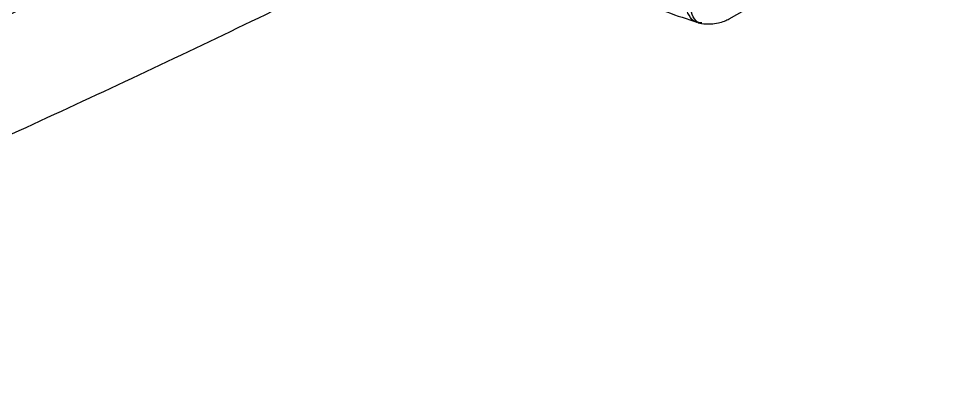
# Model space of a CAD drawing. Extents: x 17.3 to 113.1, y 4.8 to 84.5.
# Drawn here: x 25.37 to 27.828, y 5.955 to 6.931 of the extents above; entities that cross this region are included whole.
import ezdxf

# ---------------------------------------------------------------- set-up
doc = ezdxf.new("R2010")
doc.units = 0
doc.header["$MEASUREMENT"] = 0
doc.layers.add('OBJECT', color=7, linetype='CONTINUOUS')

msp = doc.modelspace()

# ---------------------------------------------------------------- linework, layer by layer
at = {"layer": 'OBJECT'}
for p, q in [((27.2385, 6.9305), (27.3251, 6.9805)), ((27.1574, 6.9202), (27.166, 6.9183))]:
    msp.add_line(p, q, dxfattribs=at)
for points, knots in [([(24.4708, 6.5476), (24.554, 6.5843), (24.7086, 6.6526), (24.9212, 6.7481), (25.0977, 6.8281), (25.2413, 6.8938), (25.3638, 6.9502), (25.4776, 7.003), (25.661, 7.0885), (25.9133, 7.2076), (26.2165, 7.3533), (26.5005, 7.492), (26.7578, 7.6195), (26.9573, 7.7198), (27.1111, 7.7978), (27.2377, 7.8624), (27.394, 7.9428), (27.58, 8.0396), (27.7282, 8.1172), (27.8139, 8.1629), (27.8284, 8.1706)], [0, 0, 0, 0, 0.071655, 0.133072, 0.184261, 0.22523, 0.258397, 0.291507, 0.325145, 0.419722, 0.514664, 0.595221, 0.674581, 0.746977, 0.776419, 0.814924, 0.862775, 0.919976, 0.986531, 1, 1, 1, 1]), ([(27.8284, 8.1784), (27.6234, 8.0708), (27.2011, 7.849), (26.5438, 7.5196), (25.8605, 7.189), (25.1726, 6.868), (24.7087, 6.6615), (24.4814, 6.5603)], [0, 0, 0, 0, 0.190637, 0.392769, 0.598173, 0.803117, 1, 1, 1, 1]), ([(26.4929, 7.5467), (26.2615, 7.4289), (25.8108, 7.1993), (25.1403, 6.873), (24.6983, 6.667), (24.4835, 6.5669)], [0, 0, 0, 0, 0.351668, 0.685, 1, 1, 1, 1]), ([(24.4527, 6.6446), (24.7568, 6.7864), (25.3666, 7.0708), (25.9586, 7.3684), (26.2553, 7.5176)], [0, 0, 0, 0, 0.498752, 1, 1, 1, 1]), ([(23.7838, 5.9551), (23.97, 6.0305), (24.3578, 6.1876), (24.9425, 6.4409), (25.5388, 6.7118), (26.1167, 6.9868), (26.4931, 7.177), (26.6741, 7.2685)], [0, 0, 0, 0, 0.1902424, 0.3962076, 0.6023972, 0.8087754, 1, 1, 1, 1]), ([(26.8387, 7.0584), (26.8902, 7.0307), (26.9925, 6.9755), (27.1015, 6.9389), (27.1557, 6.9207)], [0, 0, 0, 0, 0.502926, 1, 1, 1, 1]), ([(27.156, 6.9221), (27.154, 6.9222), (27.1449, 6.923), (27.1322, 6.9376), (27.1264, 6.9565), (27.1235, 6.9656)], [0, 0, 0, 0, 0.125025, 0.577968, 1, 1, 1, 1]), ([(27.1668, 6.92), (27.1641, 6.92), (27.1554, 6.9201), (27.1435, 6.9339), (27.1379, 6.9518), (27.1352, 6.9605)], [0, 0, 0, 0, 0.184842, 0.606181, 1, 1, 1, 1]), ([(27.1665, 6.9183), (27.1745, 6.9175), (27.1892, 6.916), (27.2095, 6.9191), (27.2262, 6.9241), (27.2347, 6.9285), (27.2387, 6.9306)], [0, 0, 0, 0, 0.316118, 0.581372, 0.802848, 1, 1, 1, 1])]:
    msp.add_open_spline(points, degree=3, knots=knots, dxfattribs=at)

doc.saveas('drawing.dxf')
